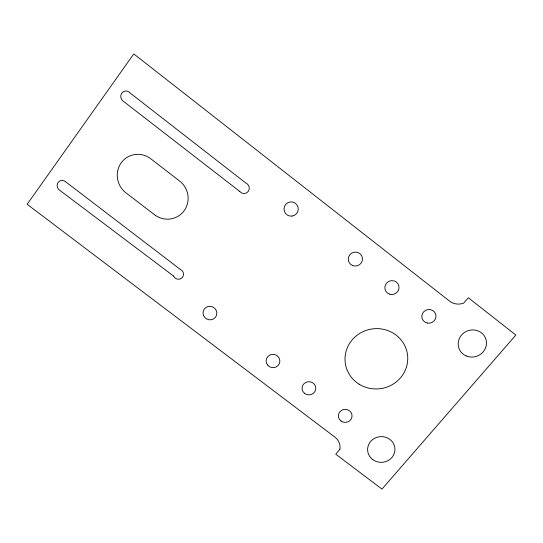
<?xml version="1.0" encoding="UTF-8"?>
<svg xmlns="http://www.w3.org/2000/svg" width="543" height="543" viewBox="0 0 543 543"><rect width="100%" height="100%" fill="white"/><g stroke="black" fill="none" stroke-linecap="round" stroke-linejoin="round"><path stroke-width="0.81" d="M339.918 449.149L335.778 454.219L381.973 489.087L515.85 335.051L468.351 297.768L463.641 303.13A14.417 13.792 -24.8 0 1 449.597 301.155L133.782 53.913L27.15 204.283L334.943 437.156A13.589 12.835 2.5 0 1 339.918 449.149M173.543 276.034L59.357 190.002A5.43 5.158 54.5 0 1 58.067 182.509A5.43 5.158 54.5 0 1 65.384 181.566L180.235 269.355A5.26 5.111 36.2 0 1 182.068 277.792A5.26 5.111 36.2 0 1 173.543 276.034M155.529 215.49L125.155 192.229A21.747 21.014 58.2 0 1 121.965 161.821A21.747 21.014 58.2 0 1 151.836 159.574L178.464 180.161A21.564 20.987 54.7 0 1 184.769 209.829A21.564 20.987 54.7 0 1 155.529 215.49M239.714 191.394L122.996 100.984A5.6 5.362 69.4 0 1 122.236 92.622A5.6 5.362 69.4 0 1 130.34 93.179L245.993 183.167A5.396 5.342 66.1 0 1 248.205 191.441A5.396 5.342 66.1 0 1 239.714 191.394M267.509 364.957A6.889 6.652 9.4 0 0 279.34 363.654A6.889 6.652 9.4 0 0 272.138 354.382A6.889 6.652 9.4 0 0 267.509 364.957M304.657 393.444A6.869 6.591 3.5 0 0 315.714 389.277A6.869 6.591 3.5 0 0 306.374 382.157A6.869 6.591 3.5 0 0 304.657 393.444M341.065 421.076A6.855 6.523 -0.7 0 0 352.007 416.671A6.855 6.523 -0.7 0 0 342.531 409.87A6.855 6.523 -0.7 0 0 341.065 421.076M427.429 323.092A7.113 6.828 -19 0 0 435.622 314.044A7.113 6.828 -19 0 0 423.615 311.899A7.113 6.828 -19 0 0 427.429 323.092M389.854 294.225A7.12 6.91 -19.4 0 0 398.867 285.883A7.12 6.91 -19.4 0 0 387.111 282.57A7.12 6.91 -19.4 0 0 389.854 294.225M466.41 356.011A14.24 13.5 -19.4 0 0 486.426 341.791A14.24 13.5 -19.4 0 0 464.15 332.676A14.24 13.5 -19.4 0 0 466.41 356.011M372.613 459.493A13.67 12.862 -3.3 0 0 394.761 451.471A13.67 12.862 -3.3 0 0 376.442 437.475A13.67 12.862 -3.3 0 0 372.613 459.493M359.222 384.247A31.406 30.15 -8.2 0 0 407.718 360.111A31.406 30.15 -8.2 0 0 362.215 332.031A31.406 30.15 -8.2 0 0 359.222 384.247M352.488 265.5A7.134 6.991 -20.1 0 0 362.446 258.224A7.134 6.991 -20.1 0 0 351.178 253.452A7.134 6.991 -20.1 0 0 352.488 265.5M292.127 216.073A7.147 7.134 -40.1 0 0 296.756 204.602A7.147 7.134 -40.1 0 0 284.512 206.347A7.147 7.134 -40.1 0 0 292.127 216.073M203.571 315.578A6.95 6.747 24.9 0 0 215.456 317.282A6.95 6.747 24.9 0 0 210.786 306.367A6.95 6.747 24.9 0 0 203.571 315.578"/></g></svg>
